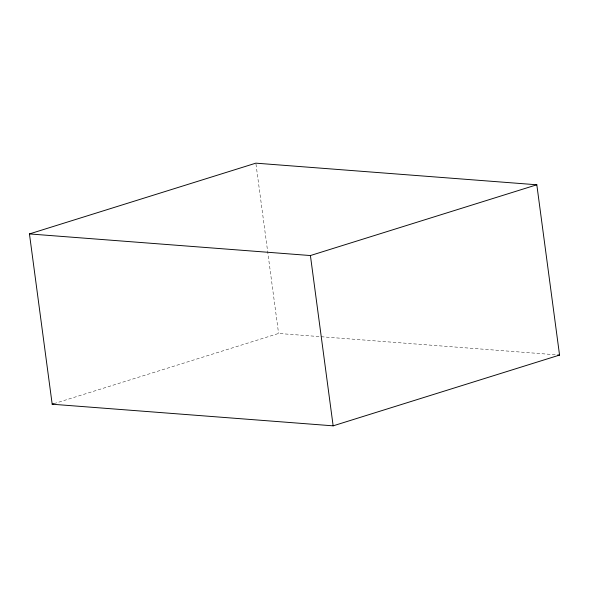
<?xml version="1.0" encoding="UTF-8"?>
<svg xmlns="http://www.w3.org/2000/svg" width="589" height="589" viewBox="0 0 589 589"><rect width="100%" height="100%" fill="white"/><g stroke="black" fill="none" stroke-linecap="round" stroke-linejoin="round"><path stroke-width="0.44" stroke-dasharray="2.94 2.21" d="M53.938 403.671L278.59 333.455L556.804 354.858M255.979 164.073L278.59 333.455"/><path stroke-width="0.88" d="M29.45 233.929L255.854 163.16L536.815 184.777L559.55 355.071L333.146 425.84L52.185 404.223L29.45 233.929L310.41 255.545L536.815 184.777M52.185 404.223L53.938 403.671M557.717 354.931L559.55 355.071M310.41 255.545L333.146 425.84"/></g></svg>
